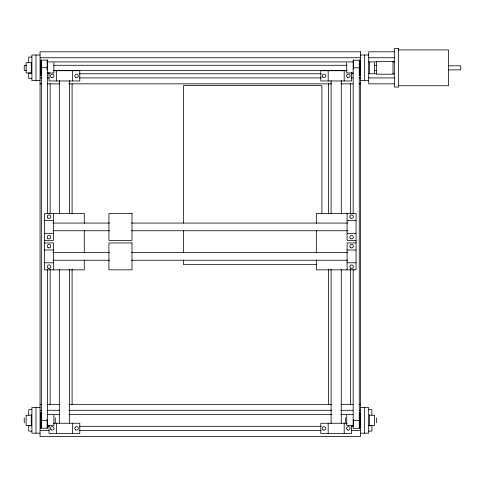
<?xml version="1.0" encoding="UTF-8"?>
<svg xmlns="http://www.w3.org/2000/svg" width="485" height="485" viewBox="0 0 485 485"><rect width="100%" height="100%" fill="white"/><g stroke="black" fill="none" stroke-linecap="round" stroke-linejoin="round"><path stroke-width="0.73" d="M398.397 49.925L448.54 49.925L448.54 85.742L398.397 85.742M394.323 51.81L368.685 51.81L368.685 83.856L394.323 83.856M40.055 55.011L31.913 55.011L31.913 80.655L40.055 80.655M360.543 55.011L368.685 55.011M31.913 57.097L28.712 57.097L28.712 62.547M40.055 57.739L360.543 57.739M368.685 57.739L394.323 57.739M47.427 60.104L41.34 60.104L41.34 428.2L47.427 428.2L47.427 269.648M353.171 60.225L359.264 60.225L359.264 428.322L353.171 428.322L353.171 269.126M47.633 61.904L352.971 61.904M368.685 61.904L376.227 61.904M392.814 61.904L394.323 61.904M31.276 62.71L26.148 62.71L26.148 72.956L31.276 72.956M26.523 65.281L24.25 65.281L24.25 70.386L26.523 70.386M53.78 65.281L346.842 65.281M374.099 65.281L376.372 65.281M448.54 65.802L460.75 65.802L460.75 69.864L448.54 69.864M41.34 67.694L47.427 67.694M353.171 67.815L359.264 67.815M53.78 70.386L346.842 70.386M374.099 70.386L376.372 70.386M53.453 70.719L79.795 70.719L79.795 80.971L49.027 80.971L49.027 72.18M347.151 70.719L320.803 70.719L320.803 80.971L351.57 80.971L351.57 72.18M47.427 72.962L53.902 72.962L53.902 62.704M353.171 72.962L346.702 72.962L346.702 62.704M31.276 73.12L28.712 73.12L28.712 78.57L31.913 78.57M47.633 73.762L49.149 73.762M79.455 73.762L321.149 73.762M351.455 73.762L352.971 73.762M368.685 73.762L376.227 73.762M392.814 73.762L394.323 73.762M40.055 77.927L41.571 77.927M47.633 77.927L49.149 77.927M79.455 77.927L321.149 77.927M351.455 77.927L352.971 77.927M359.027 77.927L360.543 77.927M368.685 77.927L394.323 77.927M360.543 80.655L368.685 80.655M40.055 83.856L41.571 83.856M47.633 83.856L59.752 83.856M68.846 83.856L331.752 83.856M340.846 83.856L352.971 83.856M359.027 83.856L360.543 83.856M44.541 220.499L53.514 220.499M347.084 220.499L356.057 220.499M52.859 223.064L109.568 223.064M131.496 223.064L347.739 223.064M52.859 230.757L109.568 230.757M131.496 230.757L347.739 230.757M44.541 233.321L53.514 233.321M347.084 233.321L356.057 233.321M44.541 240.372L53.514 240.372L53.514 213.448M356.057 240.372L347.084 240.372L347.084 213.448M44.541 242.936L53.514 242.936L53.514 269.854M356.057 242.936L347.084 242.936L347.084 269.854M44.541 249.987L53.514 249.987M347.084 249.987L356.057 249.987M52.859 252.552L109.568 252.552M131.496 252.552L347.739 252.552M52.859 260.239L109.568 260.239M131.496 260.239L347.739 260.239M44.541 262.803L53.514 262.803M347.084 262.803L356.057 262.803M316.608 264.664L183.512 264.664L183.512 260.13M40.055 404.344L41.571 404.344M47.633 404.344L59.752 404.344M68.846 404.344L331.752 404.344M340.846 404.344L352.971 404.344M359.027 404.344L360.543 404.344M40.055 407.552L31.913 407.552L31.913 433.19L40.055 433.19M360.543 407.552L368.685 407.552L368.685 433.19L360.543 433.19M31.913 409.637L28.712 409.637L28.712 415.081M368.685 409.637L371.892 409.637L371.892 415.081M40.055 410.274L41.571 410.274M47.633 410.274L59.752 410.274M68.846 410.274L331.752 410.274M340.846 410.274L352.971 410.274M359.027 410.274L360.543 410.274M47.633 414.445L59.752 414.445M68.846 414.445L331.752 414.445M340.846 414.445L352.971 414.445M31.276 415.245L26.148 415.245L26.148 425.497L31.276 425.497M369.327 415.245L374.456 415.245L374.456 425.497L369.327 425.497M41.34 420.374L47.427 420.374M353.171 420.489L359.264 420.489M53.453 423.253L79.795 423.253L79.795 433.511L49.027 433.511L49.027 425.454M347.151 423.253L320.803 423.253L320.803 433.511L351.57 433.511L351.57 425.454M47.427 425.497L53.902 425.497L53.902 415.245M353.171 425.497L346.702 425.497L346.702 415.245M31.276 425.66L28.712 425.66L28.712 431.11L31.913 431.11M368.685 425.66L371.892 425.66L371.892 431.11L368.685 431.11M47.633 426.303L49.149 426.303M79.455 426.303L321.149 426.303M351.455 426.303L352.971 426.303M40.055 430.468L49.149 430.468M79.455 430.468L321.149 430.468M351.455 430.468L360.543 430.468M376.348 417.821L376.348 422.926M374.456 62.71L374.456 72.956M369.327 62.062L369.327 73.605M369.327 414.602L369.327 426.139M364.617 55.011L364.617 80.655M364.617 407.552L364.617 433.19M359.906 59.97L359.906 75.696M359.906 412.511L359.906 428.237M359.585 59.97L359.585 75.696M359.585 412.511L359.585 428.237M353.492 60.001L353.492 69.003M353.492 419.483L353.492 426.709M353.171 60.001L353.171 213.879M350.449 83.608L350.449 213.818M350.449 269.084L350.449 404.599M345.356 417.821L345.356 422.926M344.198 70.719L344.198 80.971M344.198 423.253L344.198 433.511M341.276 80.565L341.276 213.867M341.276 269.157L341.276 423.666M331.097 80.565L331.097 213.867M331.097 269.157L331.097 423.666M328.497 83.608L328.497 213.818M328.497 269.084L328.497 404.599M328.175 70.719L328.175 80.971M328.175 423.253L328.175 433.511M321.901 213.279L321.901 85.572L183.512 85.572L183.512 223.1M316.317 223.227L316.317 213.448L356.057 213.448L356.057 269.854L316.317 269.854L316.317 260.081M316.317 230.436L316.317 252.873M183.512 230.66L183.512 252.57M84.281 223.227L84.281 213.448L44.541 213.448L44.541 269.854L84.281 269.854L84.281 260.081M84.281 230.436L84.281 252.873M72.423 70.719L72.423 80.971M72.423 423.253L72.423 433.511M72.101 83.608L72.101 213.818M72.101 269.084L72.101 404.599M69.5 80.565L69.5 213.867M69.5 269.157L69.5 423.666M59.322 80.565L59.322 213.867M59.322 269.157L59.322 423.666M56.399 70.719L56.399 80.971M56.399 423.253L56.399 433.511M55.242 417.821L55.242 422.926M50.149 83.608L50.149 213.818M50.149 269.084L50.149 404.599M47.427 60.001L47.427 213.758M47.106 60.001L47.106 70.052M47.106 419.204L47.106 428.207M41.019 59.97L41.019 75.696M41.019 412.511L41.019 428.237M40.698 59.97L40.698 75.696M40.698 412.511L40.698 428.237M35.987 55.011L35.987 80.655M35.987 407.552L35.987 433.19M31.276 62.062L31.276 73.605M31.276 414.602L31.276 426.139M24.25 417.821L24.25 422.926M398.397 48.603L394.323 48.603L394.323 87.064L398.397 87.064L398.397 48.603M360.543 51.81L40.055 51.81L40.055 436.397L360.543 436.397L360.543 51.81M393.026 61.474L376.36 61.474L376.36 74.193L393.026 74.193L393.026 61.474M131.999 213.448L108.925 213.448L108.925 240.372L131.999 240.372L131.999 213.448M131.999 242.936L108.925 242.936L108.925 269.854L131.999 269.854L131.999 242.936M48.148 268.181A1.764 1.764 0 0 0 50.792 266.653A1.764 1.764 0 0 0 48.148 265.125A1.764 1.764 0 0 0 48.148 268.181M48.148 247.665A1.764 1.764 0 0 0 50.792 246.137A1.764 1.764 0 0 0 48.148 244.616A1.764 1.764 0 0 0 48.148 247.665M47.785 238.414A1.764 1.764 0 0 0 50.731 237.62A1.764 1.764 0 0 0 48.573 235.461A1.764 1.764 0 0 0 47.785 238.414M47.785 217.904A1.764 1.764 0 0 0 50.731 217.11A1.764 1.764 0 0 0 48.573 214.952A1.764 1.764 0 0 0 47.785 217.904M350.322 238.414A1.764 1.764 0 0 0 353.274 237.62A1.764 1.764 0 0 0 351.116 235.461A1.764 1.764 0 0 0 350.322 238.414M350.322 217.904A1.764 1.764 0 0 0 353.274 217.11A1.764 1.764 0 0 0 351.116 214.952A1.764 1.764 0 0 0 350.322 217.904M350.691 268.181A1.764 1.764 0 0 0 353.335 266.653A1.764 1.764 0 0 0 350.691 265.125A1.764 1.764 0 0 0 350.691 268.181M350.322 247.386A1.764 1.764 0 0 0 353.274 246.598A1.764 1.764 0 0 0 351.116 244.44A1.764 1.764 0 0 0 350.322 247.386M50.986 429.631A1.764 1.764 0 0 0 53.938 428.837A1.764 1.764 0 0 0 51.78 426.679A1.764 1.764 0 0 0 50.986 429.631M75.708 429.91A1.764 1.764 0 0 0 78.352 428.382A1.764 1.764 0 0 0 75.708 426.855A1.764 1.764 0 0 0 75.708 429.91M323.125 429.91A1.764 1.764 0 0 0 325.768 428.382A1.764 1.764 0 0 0 323.125 426.855A1.764 1.764 0 0 0 323.125 429.91M347.484 429.91A1.764 1.764 0 0 0 350.128 428.382A1.764 1.764 0 0 0 347.484 426.855A1.764 1.764 0 0 0 347.484 429.91M322.761 77.091A1.764 1.764 0 0 0 325.714 76.303A1.764 1.764 0 0 0 323.55 74.144A1.764 1.764 0 0 0 322.761 77.091M347.484 77.37A1.764 1.764 0 0 0 350.128 75.848A1.764 1.764 0 0 0 347.484 74.32A1.764 1.764 0 0 0 347.484 77.37M51.355 77.37A1.764 1.764 0 0 0 53.999 75.848A1.764 1.764 0 0 0 51.355 74.32A1.764 1.764 0 0 0 51.355 77.37M75.708 77.37A1.764 1.764 0 0 0 78.352 75.848A1.764 1.764 0 0 0 75.708 74.32A1.764 1.764 0 0 0 75.708 77.37"/></g></svg>
